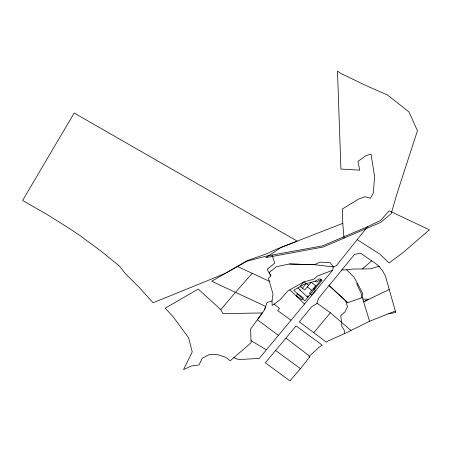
<?xml version="1.0" encoding="UTF-8"?>
<svg xmlns="http://www.w3.org/2000/svg" width="452" height="452" viewBox="0 0 452 452"><rect width="100%" height="100%" fill="white"/><g stroke="black" fill="none" stroke-linecap="round" stroke-linejoin="round"><path stroke-width="0.68" d="M344.209 333.808L344.418 330.463L341.938 326.626L340.774 315.53L345.034 311.863L347.441 306.75L345.633 300.761L329.016 285.494C337.723 275.319 345.837 264.844 354.498 254.442L360.476 253.171L375.657 263.527L379.313 266.612L382.652 270.985L385.398 275.889L395.732 312.535L388.398 313.733L369.578 321.287L344.209 333.808L328.661 340.633L326.457 342.164L299.331 321.864L311.677 306.688L316.733 303.71L318.558 298.382L329.016 285.494L347.752 302.71L362.657 297.405M289.54 263.996L314.586 264.702L319.75 262.126L330.265 262.668L333.277 266.934L332.666 270.234L317.536 276.002L313.971 279.121L303.913 281.862L287.828 290.998L279.828 300.004L272.144 305.501L272.031 300.947L272.974 293.958L268.454 278.313L270.861 275.799L269.053 272.618L276.404 266.68L289.54 263.996L314.586 264.702L333.277 266.934L336.299 265.753L367.51 226.74L380.584 220.435L389.2 210.852L429.4 229.814L403.257 252.425L389.099 262.968L379.77 254.052L357.159 239.673M278.432 335.344L257.363 319.75L264.499 309.823L265.697 306.428L211.7 281.263L247.199 260.635L266.324 253.911L276.364 249.255L297.258 241.114L74.179 113.034L22.6 200.451L47.454 214.734L70.026 228.887L81.275 236.515L100.564 250.764L119.266 265.883L126.114 274.483L138.628 286.805L153.104 302.767L225.373 273.387L246.86 261.222L265.821 256.222L322.57 245.86L367.51 226.74M264.499 309.823L267.104 302.461L272.031 300.947M300.49 368.668L309.993 356.538L309.631 355.781L319.168 347.232L322.203 345.119L296.088 325.92L265.341 362.753L289.901 380.895L300.49 368.668L275.613 350.503M332.666 270.234L259.256 358.391L238.639 359.594L233.865 357.634M313.79 332.683L330.367 312.778L350.984 330.423M300.411 290.32L299.846 289.772M302.388 288.223L306.258 283.585M307.117 296.783L307.97 295.755L308.676 296.275M321.27 279.816L314.163 288.336L314.869 288.856M220.785 309.626L198.202 289.071L165.2 308.162L173.274 316.92L188.614 337.802L192.241 351.893L183.552 369.55L191.501 365.95L199.004 364.973L202.23 358.227L209.655 354.374L217.892 354.752L225.469 357.204L230.198 360.792L251.097 342.774L250.594 329.186L262.262 312.937L222.994 313.648L220.785 309.626L235.492 292.32L252.244 273.324L252.555 273.466M362.38 268.94L371.815 260.674M357.312 283.291L356.668 283.794L361.193 293.241L361.73 297.738M315.112 281.184L319.728 278.681L321.977 280.336L304.812 300.913L293.766 290.263L304.795 283.997L315.112 281.184L316.343 282.088L320.96 279.585M389.234 289.506L363.634 301.778L368.917 299.241L362.815 299.083L362.188 292.354L354.018 277.166L346.65 269.81L341.644 270.013M342.78 223.35L281.093 247.413L265.889 257.634L323.242 247.001L380.448 222.503L391.206 213.689L397.235 192.885L417.456 130.668L408.89 111.864L387.635 95.084L365.945 85.524L340.972 73.506L337.497 71.105L340.898 169.048L359.769 170.15L357.916 161.449L366.018 155.607L371.007 154.115L374.561 176.19L373.42 192.834L370.42 198.236L364.843 196.716L358.645 199.066L342.283 209.067L342.78 223.35L344.04 238.255M388.398 313.733L395.325 311.089M346.65 269.81L352.622 269.042L370.826 268.855L378.041 266.499L379.313 266.612M237.695 266.578L269.296 281.223M251.018 340.638L266.397 349.808M291.02 320.208L277.692 310.626L279.517 308.417L274.144 304.072M316.948 303.1L330.367 312.778M308.603 285.308L303.913 281.862L300.043 286.5L304.733 289.952L311.14 282.263L315.829 285.715L309.417 293.399L311.761 295.122L315.632 290.483L313.287 288.76M307.27 286.901L311.959 290.353M286.065 338.152L308.202 355.08L309.484 357.187M345.633 300.761L347.752 302.71M297.908 287.907L307.75 297.393M289.845 289.856L304.512 303.993M270.861 275.799L267.16 269.296L274.776 263.132L272.098 255.075M362.815 299.083L369.578 321.287M297.744 293.794L296.196 295.648L301.817 299.789L303.365 297.93L297.744 293.794"/></g></svg>
